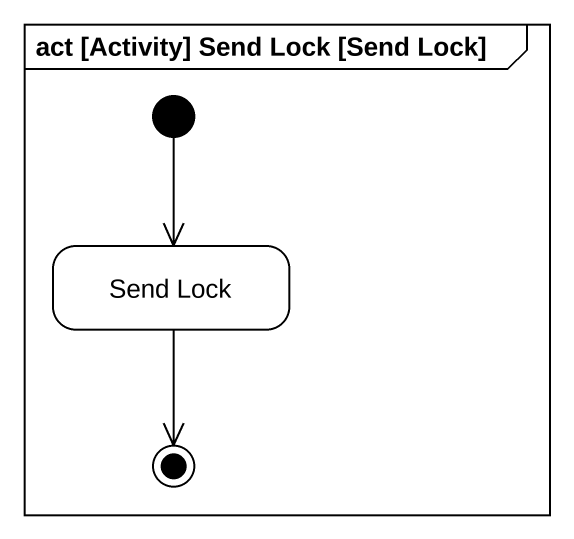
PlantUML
@startuml
mainframe act [Activity] Send Lock [Send Lock]
hide empty description
state "Send Lock" as Send_Lock
[*] --> Send_Lock
Send_Lock --> [*]
@enduml
